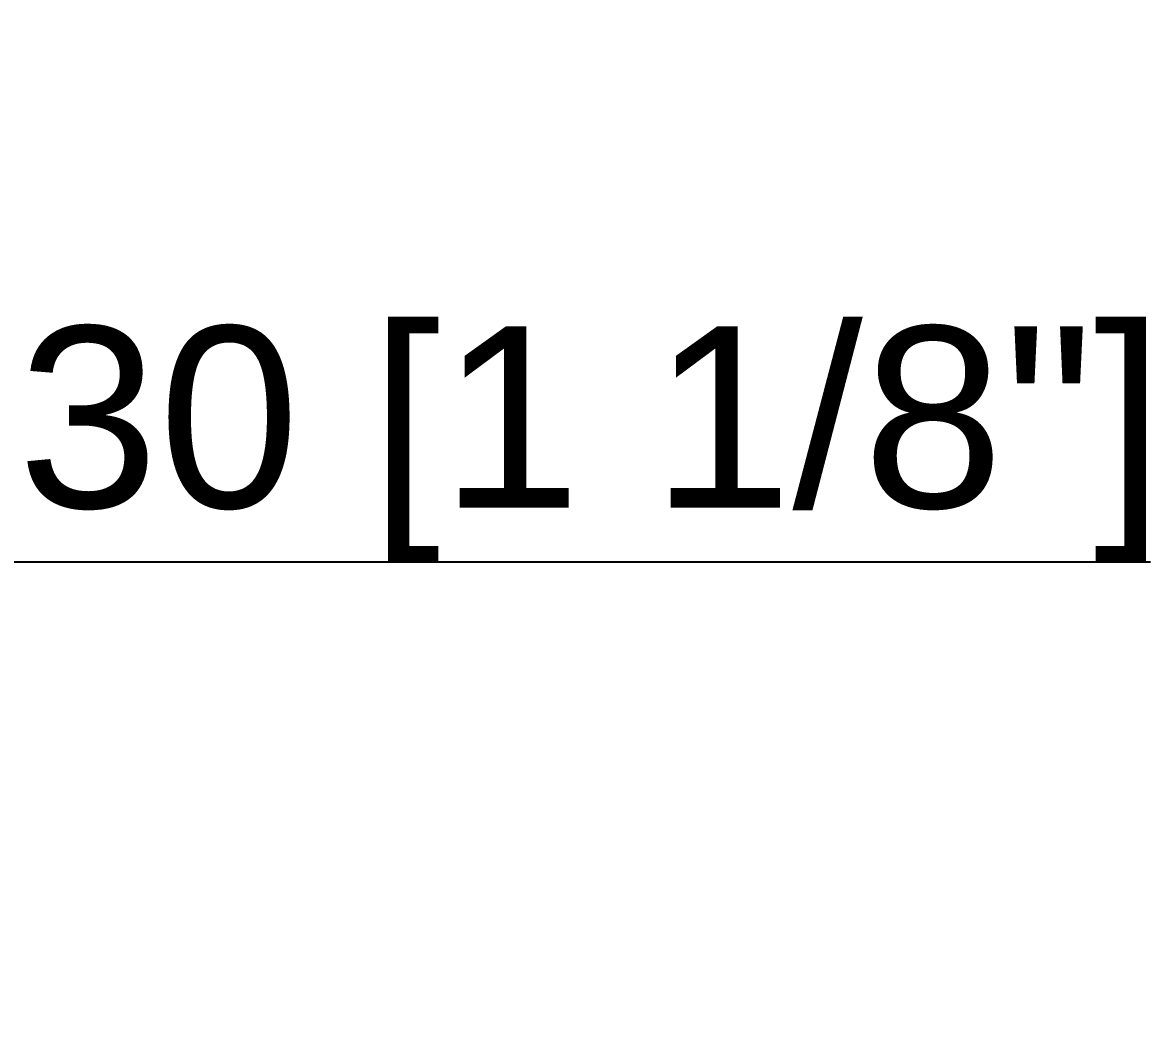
# Model space of a CAD drawing. Header units: millimetres. Extents: x -3132 to 28633, y 682 to 5849.
# Drawn here: x 7564.1 to 7688.5, y 2675.5 to 2787.8 of the extents above; entities that cross this region are included whole.
import ezdxf

# ---------------------------------------------------------------- set-up
doc = ezdxf.new("R2010")
doc.units = ezdxf.units.MM
doc.styles.get("Standard").update_dxf_attribs({"font": 'arial.ttf'})
doc.dimstyles.new('ISO-20', dxfattribs={"dimtxt": 20, "dimasz": 4, "dimexe": 1, "dimexo": 0.2, "dimgap": 0, "dimtad": 1, "dimtoh": 1, "dimdec": 1, "dimzin": 9, "dimdsep": 46, "dimtxsty": 'Standard', "dimblk": '_FILLED', "dimcen": 0.2, "dimclrd": 256, "dimclre": 256, "dimclrt": 256, "dimadec": 1, "dimazin": 2, "dimtfac": 1, "dimtdec": 1, "dimtofl": 0, "dimtmove": 0, "dimatfit": 3, "dimldrblk": '_FILLED', "dimfxl": 1, "dimtolj": 1, "dimtzin": 0, "dimarcsym": 0})

# ---------------------------------------------------------------- blocks, each defined once
blk = doc.blocks.new('_FILLED')
at = {"color": 0, "linetype": 'ByBlock'}
blk.add_solid([(0, 0), (-1, 0.15), (-1, -0.15)], dxfattribs=at)
blk = doc.blocks.new('*D24')
at = {"lineweight": -2, "transparency": 16777216}
for p, q in [((7531.03, 2675.73), (7531.03, 2729.32)), ((7561.03, 2705.73), (7561.03, 2729.32)), ((7535.03, 2728.32), (7557.03, 2728.32)), ((7561.03, 2728.32), (7688.47, 2728.32))]:
    blk.add_line(p, q, dxfattribs=at)
at = {"layer": 'Defpoints', "color": 0, "transparency": 16777216}
for p in [(7561.03, 2728.32), (7561.03, 2705.53), (7531.03, 2675.53)]:
    blk.add_point(p, dxfattribs=at)
at = {"lineweight": -2, "transparency": 16777216, "xscale": 4, "yscale": 4, "zscale": 4, "rotation": 180}
blk.add_blockref('_FILLED', (7531.03, 2728.32), dxfattribs=at)
at = {"lineweight": -2, "transparency": 16777216, "xscale": 4, "yscale": 4, "zscale": 4}
blk.add_blockref('_FILLED', (7561.03, 2728.32), dxfattribs=at)
at = {"transparency": 16777216, "insert": (7626.75, 2741.26), "char_height": 20, "attachment_point": 5}
blk.add_mtext('\\A1;30 [1 1/8"]', dxfattribs=at)

msp = doc.modelspace()

# ---------------------------------------------------------------- dimensions: what is measured, and where the dimension line sits
dim = msp.add_linear_dim(base=(7561.028, 2728.316), p1=(7531.028, 2675.533), p2=(7561.028, 2705.533), dimstyle='ISO-20')
dim.commit()
dim.dimension.update_dxf_attribs({"geometry": '*D24', "text_midpoint": (7626.747, 2741.263)})

doc.saveas('drawing.dxf')
